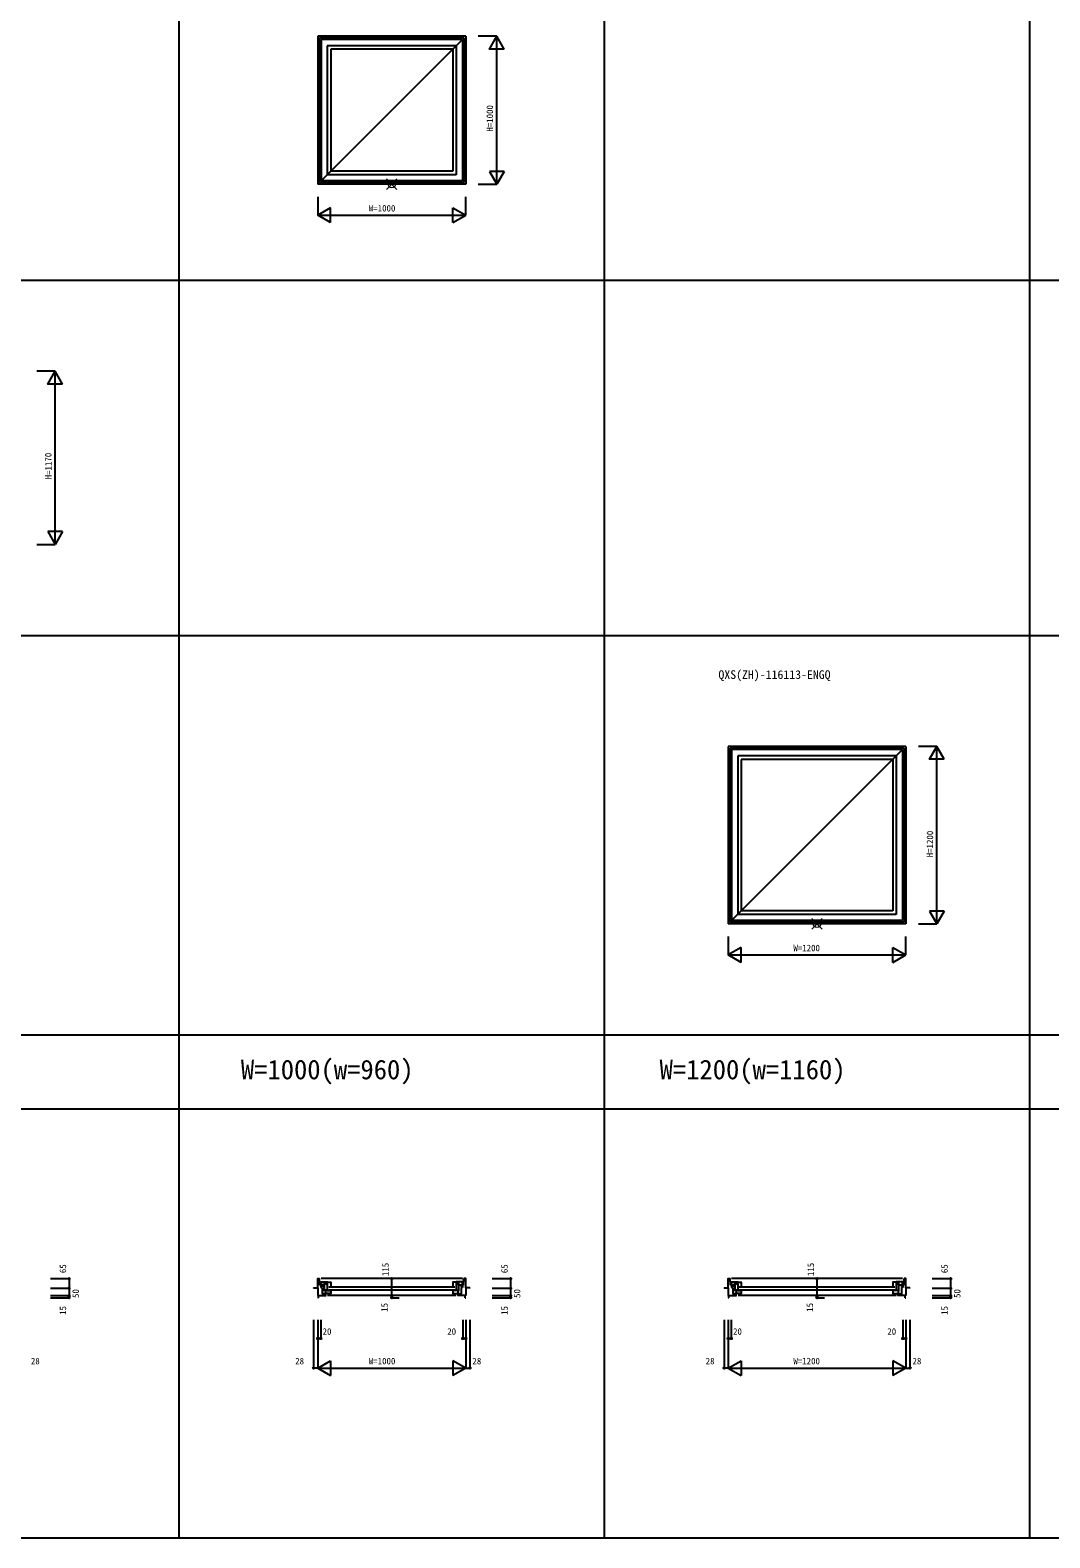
# Model space of a CAD drawing. Units: millimetres, scale not verified. Extents: x -13750 to 13750, y -10000 to 10000.
# Drawn here: x 118 to 7011, y -10000 to 191 of the extents above; entities that cross this region are included whole.
import ezdxf
from ezdxf.enums import TextEntityAlignment as Align

# ---------------------------------------------------------------- set-up
doc = ezdxf.new("R2010")
doc.units = ezdxf.units.MM
doc.header["$LTSCALE"] = 50
for name, color, linetype in [('0-0_0', 3, 'Continuous'), ('0-1_YKK_A1', 4, 'Continuous'), ('0-2_YKK_B1', 4, 'Continuous'), ('0-4_YKK_F1', 7, 'Continuous'), ('0-6_YKK_N1', 2, 'Continuous')]:
    doc.layers.add(name, color=color, linetype=linetype)
doc.layers.add('0-5_YKK_IN', color=1, linetype='Continuous', lineweight=18)
doc.styles.add('ＭＳ ゴシック', font='')
doc.styles.get('ＭＳ ゴシック').set_extended_font_data('MS Gothic')

msp = doc.modelspace()

# ---------------------------------------------------------------- linework, layer by layer
at = {"layer": '0-1_YKK_A1'}
for p, q in [((2062.5, 150), (2062.5, -850)), ((3062.5, 150), (2062.5, 150)), ((2074.5, 138), (2074.5, -838)), ((3050.5, 138), (2074.5, 138)), ((2084.5, 128), (2084.5, -828)), ((3040.5, 128), (2084.5, -828)), ((3040.5, 128), (2084.5, 128)), ((3040.5, 128), (3040.5, -828)), ((3050.5, 138), (3050.5, -838)), ((3062.5, 150), (3062.5, -850)), ((2126.5, 86), (2126.5, -786)), ((2998.5, 86), (2126.5, 86)), ((2150.5, 62), (2150.5, -762)), ((2974.5, 62), (2150.5, 62)), ((2974.5, 62), (2974.5, -762)), ((2998.5, 86), (2998.5, -786)), ((2998.5, -786), (2126.5, -786)), ((2974.5, -762), (2150.5, -762)), ((3062.5, -850), (2062.5, -850)), ((3050.5, -838), (2074.5, -838)), ((3040.5, -828), (2084.5, -828)), ((4837.5, -4650), (4837.5, -5850)), ((6037.5, -4650), (4837.5, -4650)), ((4849.5, -4662), (4849.5, -5838)), ((6025.5, -4662), (4849.5, -4662)), ((4859.5, -4672), (4859.5, -5828)), ((6015.5, -4672), (4859.5, -5828)), ((6015.5, -4672), (4859.5, -4672)), ((6015.5, -4672), (6015.5, -5828)), ((6025.5, -4662), (6025.5, -5838)), ((6037.5, -4650), (6037.5, -5850)), ((4901.5, -4714), (4901.5, -5786)), ((5973.5, -4714), (4901.5, -4714)), ((4925.5, -4738), (4925.5, -5762)), ((5949.5, -4738), (4925.5, -4738)), ((5949.5, -4738), (5949.5, -5762)), ((5973.5, -4714), (5973.5, -5786)), ((5973.5, -5786), (4901.5, -5786)), ((5949.5, -5762), (4925.5, -5762)), ((6037.5, -5850), (4837.5, -5850)), ((6025.5, -5838), (4849.5, -5838)), ((6015.5, -5828), (4859.5, -5828))]:
    msp.add_line(p, q, dxfattribs=at)
at = {"layer": '0-2_YKK_B1'}
for p, q in [((2076.86, -8292.5), (2074.5, -8247.5)), ((3040.5, -8247.5), (2084.5, -8247.5)), ((3048.14, -8292.5), (3050.5, -8247.5)), ((4851.86, -8292.5), (4849.5, -8247.5)), ((6015.5, -8247.5), (4859.5, -8247.5)), ((6023.14, -8292.5), (6025.5, -8247.5)), ((2034.5, -8309.1), (2034.5, -8312.5)), ((2062.5, -8309.1), (2062.5, -8362.5)), ((2076.86, -8292.5), (2092.5, -8292.5)), ((2083.3, -8292.5), (2083.3, -8307)), ((2083.3, -8307), (2092.5, -8307)), ((2092.5, -8292.5), (2092.5, -8303.5)), ((2092.5, -8307), (2092.5, -8352.5)), ((2092.5, -8352.5), (2104.5, -8352.5)), ((2104.5, -8362.5), (2104.5, -8352.5)), ((2104.5, -8352.5), (2108.7, -8352.5)), ((2108.5, -8331.5), (2108.5, -8270.5)), ((2126.5, -8326.1), (2108.5, -8326.1)), ((2116.5, -8352.5), (2112.2, -8352.5)), ((2115.2, -8326.1), (2115.2, -8348.5)), ((2116.5, -8362.5), (2116.5, -8352.5)), ((2988.5, -8304.5), (2136.5, -8304.5)), ((2988.5, -8326.5), (2136.5, -8326.5)), ((2998.5, -8326.1), (3016.5, -8326.1)), ((3008.5, -8362.5), (3008.5, -8352.5)), ((3008.5, -8352.5), (3012.8, -8352.5)), ((3009.8, -8326.1), (3009.8, -8348.5)), ((3020.5, -8352.5), (3016.3, -8352.5)), ((3016.5, -8331.5), (3016.5, -8270.5)), ((3020.5, -8362.5), (3020.5, -8352.5)), ((3032.5, -8352.5), (3020.5, -8352.5)), ((3048.14, -8292.5), (3032.5, -8292.5)), ((3032.5, -8292.5), (3032.5, -8303.5)), ((3041.7, -8307), (3032.5, -8307)), ((3032.5, -8307), (3032.5, -8352.5)), ((3041.7, -8292.5), (3041.7, -8307)), ((3062.5, -8309.1), (3062.5, -8362.5)), ((3090.5, -8309.1), (3090.5, -8312.5)), ((4809.5, -8309.1), (4809.5, -8312.5)), ((4837.5, -8309.1), (4837.5, -8362.5)), ((4851.86, -8292.5), (4867.5, -8292.5)), ((4858.3, -8292.5), (4858.3, -8307)), ((4858.3, -8307), (4867.5, -8307)), ((4867.5, -8292.5), (4867.5, -8303.5)), ((4867.5, -8307), (4867.5, -8352.5)), ((4867.5, -8352.5), (4879.5, -8352.5)), ((4879.5, -8362.5), (4879.5, -8352.5)), ((4879.5, -8352.5), (4883.7, -8352.5)), ((4883.5, -8331.5), (4883.5, -8270.5)), ((4901.5, -8326.1), (4883.5, -8326.1)), ((4891.5, -8352.5), (4887.2, -8352.5)), ((4890.2, -8326.1), (4890.2, -8348.5)), ((4891.5, -8362.5), (4891.5, -8352.5)), ((5963.5, -8304.5), (4911.5, -8304.5)), ((5963.5, -8326.5), (4911.5, -8326.5)), ((5973.5, -8326.1), (5991.5, -8326.1)), ((5983.5, -8362.5), (5983.5, -8352.5)), ((5983.5, -8352.5), (5987.8, -8352.5)), ((5984.8, -8326.1), (5984.8, -8348.5)), ((5995.5, -8352.5), (5991.3, -8352.5)), ((5991.5, -8331.5), (5991.5, -8270.5)), ((5995.5, -8362.5), (5995.5, -8352.5)), ((6007.5, -8352.5), (5995.5, -8352.5)), ((6023.14, -8292.5), (6007.5, -8292.5)), ((6007.5, -8292.5), (6007.5, -8303.5)), ((6016.7, -8307), (6007.5, -8307)), ((6007.5, -8307), (6007.5, -8352.5)), ((6016.7, -8292.5), (6016.7, -8307)), ((6037.5, -8309.1), (6037.5, -8362.5)), ((6065.5, -8309.1), (6065.5, -8312.5)), ((2066.5, -8362.5), (2062.5, -8362.5)), ((2066.5, -8377.5), (2062.5, -8377.5)), ((2066.5, -8377.5), (2066.5, -8362.5)), ((2066.5, -8362.5), (2118.5, -8362.5)), ((2996.5, -8362.5), (2128.5, -8362.5)), ((3058.5, -8362.5), (3006.5, -8362.5)), ((3058.5, -8377.5), (3058.5, -8362.5)), ((3058.5, -8362.5), (3062.5, -8362.5)), ((3058.5, -8377.5), (3062.5, -8377.5)), ((4841.5, -8362.5), (4837.5, -8362.5)), ((4841.5, -8377.5), (4837.5, -8377.5)), ((4841.5, -8377.5), (4841.5, -8362.5)), ((4841.5, -8362.5), (4893.5, -8362.5)), ((5971.5, -8362.5), (4903.5, -8362.5)), ((6033.5, -8362.5), (5981.5, -8362.5)), ((6033.5, -8377.5), (6033.5, -8362.5)), ((6033.5, -8362.5), (6037.5, -8362.5)), ((6033.5, -8377.5), (6037.5, -8377.5))]:
    msp.add_line(p, q, dxfattribs=at)
for points in [[(2034.5, -8309.1), (2062.5, -8309.1), (2062.5, -8247.5), (2074.5, -8247.5)], [(3090.5, -8309.1), (3062.5, -8309.1), (3062.5, -8247.5), (3050.5, -8247.5)], [(4809.5, -8309.1), (4837.5, -8309.1), (4837.5, -8247.5), (4849.5, -8247.5)], [(6065.5, -8309.1), (6037.5, -8309.1), (6037.5, -8247.5), (6025.5, -8247.5)], [(2108.5, -8289.5), (2084.5, -8289.5), (2084.5, -8270.5), (2126.5, -8270.5), (2126.5, -8281.5)], [(2150.5, -8325.5), (2150.5, -8348.5), (2108.5, -8348.5), (2108.5, -8344.5)], [(2119.7, -8270.5), (2119.7, -8285), (2126.5, -8285), (2126.5, -8328.4), (2137, -8328.4), (2137, -8327.5), (2150.5, -8327.5)], [(2126.5, -8270.7), (2150.5, -8270.7), (2150.5, -8306.5)], [(3005.3, -8270.5), (3005.3, -8285), (2998.5, -8285), (2998.5, -8328.4), (2988, -8328.4), (2988, -8327.5), (2974.5, -8327.5)], [(2998.5, -8270.7), (2974.5, -8270.7), (2974.5, -8306.5)], [(2974.5, -8325.5), (2974.5, -8348.5), (3016.5, -8348.5), (3016.5, -8344.5)], [(3016.5, -8289.5), (3040.5, -8289.5), (3040.5, -8270.5), (2998.5, -8270.5), (2998.5, -8281.5)], [(4883.5, -8289.5), (4859.5, -8289.5), (4859.5, -8270.5), (4901.5, -8270.5), (4901.5, -8281.5)], [(4925.5, -8325.5), (4925.5, -8348.5), (4883.5, -8348.5), (4883.5, -8344.5)], [(4894.7, -8270.5), (4894.7, -8285), (4901.5, -8285), (4901.5, -8328.4), (4912, -8328.4), (4912, -8327.5), (4925.5, -8327.5)], [(4901.5, -8270.7), (4925.5, -8270.7), (4925.5, -8306.5)], [(5980.3, -8270.5), (5980.3, -8285), (5973.5, -8285), (5973.5, -8328.4), (5963, -8328.4), (5963, -8327.5), (5949.5, -8327.5)], [(5973.5, -8270.7), (5949.5, -8270.7), (5949.5, -8306.5)], [(5949.5, -8325.5), (5949.5, -8348.5), (5991.5, -8348.5), (5991.5, -8344.5)], [(5991.5, -8289.5), (6015.5, -8289.5), (6015.5, -8270.5), (5973.5, -8270.5), (5973.5, -8281.5)]]:
    msp.add_lwpolyline(points, dxfattribs=at)
at = {"layer": '0-4_YKK_F1'}
for p, q in [((1125, -10000), (1125, 9500)), ((4000, -10000), (4000, 9500)), ((6875, -10000), (6875, 9500)), ((-13750, -1500), (13250, -1500)), ((-13750, -3900), (13250, -3900)), ((-13750, -6600), (13250, -6600)), ((-13750, -7100), (13250, -7100)), ((-13750, -10000), (13750, -10000))]:
    msp.add_line(p, q, dxfattribs=at)
at = {"layer": '0-5_YKK_IN'}
for p, q in [((2527.14, -814.64), (2597.86, -885.36)), ((2527.14, -885.36), (2597.86, -814.64)), ((5402.14, -5814.64), (5472.86, -5885.36)), ((5402.14, -5885.36), (5472.86, -5814.64))]:
    msp.add_line(p, q, dxfattribs=at)
for centre in [(2562.5, -850), (5437.5, -5850)]:
    msp.add_circle(centre, 25, dxfattribs=at)
at = {"layer": '0-6_YKK_N1'}
for p, q in [((3272.5, 150), (3147.5, 150)), ((3272.5, -850), (3272.5, 150)), ((3322.5, 63.4), (3272.5, 150)), ((3222.5, -763.4), (3272.5, -850)), ((3322.5, -763.4), (3222.5, -763.4)), ((3322.5, -763.4), (3272.5, -850)), ((3147.5, -850), (3272.5, -850)), ((2062.5, -935), (2062.5, -1060)), ((2149.1, -1010), (2062.5, -1060)), ((2149.1, -1110), (2149.1, -1010)), ((2975.9, -1110), (2975.9, -1010)), ((2975.9, -1010), (3062.5, -1060)), ((3062.5, -1060), (3062.5, -935)), ((2062.5, -1060), (3062.5, -1060)), ((2149.1, -1110), (2062.5, -1060)), ((2975.9, -1110), (3062.5, -1060)), ((287.5, -2115), (162.5, -2115)), ((287.5, -3285), (287.5, -2115)), ((337.5, -2201.6), (287.5, -2115)), ((237.5, -3198.4), (287.5, -3285)), ((337.5, -3198.4), (237.5, -3198.4)), ((337.5, -3198.4), (287.5, -3285)), ((162.5, -3285), (287.5, -3285)), ((6247.5, -4650), (6122.5, -4650)), ((6247.5, -5850), (6247.5, -4650)), ((6297.5, -4736.6), (6247.5, -4650)), ((6197.5, -5763.4), (6247.5, -5850)), ((6297.5, -5763.4), (6197.5, -5763.4)), ((6297.5, -5763.4), (6247.5, -5850)), ((6122.5, -5850), (6247.5, -5850)), ((4837.5, -5935), (4837.5, -6060)), ((4924.1, -6010), (4837.5, -6060)), ((4924.1, -6110), (4924.1, -6010)), ((5950.9, -6110), (5950.9, -6010)), ((5950.9, -6010), (6037.5, -6060)), ((6037.5, -6060), (6037.5, -5935)), ((4837.5, -6060), (6037.5, -6060)), ((4924.1, -6110), (4837.5, -6060)), ((5950.9, -6110), (6037.5, -6060)), ((255.5, -8247.5), (380.5, -8247.5)), ((380.5, -8247.5), (380.5, -8312.5)), ((2562.5, -8362.5), (2562.5, -8247.5)), ((3240.5, -8247.5), (3365.5, -8247.5)), ((3365.5, -8247.5), (3365.5, -8312.5)), ((5437.5, -8362.5), (5437.5, -8247.5)), ((6215.5, -8247.5), (6340.5, -8247.5)), ((6340.5, -8247.5), (6340.5, -8312.5)), ((255.5, -8312.5), (380.5, -8312.5)), ((3240.5, -8312.5), (3365.5, -8312.5)), ((6215.5, -8312.5), (6340.5, -8312.5)), ((255.5, -8362.5), (380.5, -8362.5)), ((255.5, -8377.5), (380.5, -8377.5)), ((2562.5, -8377.5), (2562.5, -8362.5)), ((2562.5, -8377.5), (2612.5, -8377.5)), ((3240.5, -8362.5), (3365.5, -8362.5)), ((3240.5, -8377.5), (3365.5, -8377.5)), ((5437.5, -8377.5), (5437.5, -8362.5)), ((5437.5, -8377.5), (5487.5, -8377.5)), ((6215.5, -8362.5), (6340.5, -8362.5)), ((6215.5, -8377.5), (6340.5, -8377.5)), ((2034.5, -8527.5), (2034.5, -8852.5)), ((2082.5, -8527.5), (2082.5, -8652.5)), ((3042.5, -8527.5), (3042.5, -8652.5)), ((3062.5, -8527.5), (3062.5, -8852.5)), ((3090.5, -8527.5), (3090.5, -8852.5)), ((4809.5, -8527.5), (4809.5, -8852.5)), ((4857.5, -8527.5), (4857.5, -8652.5)), ((6017.5, -8527.5), (6017.5, -8652.5)), ((6037.5, -8527.5), (6037.5, -8852.5)), ((6065.5, -8527.5), (6065.5, -8852.5)), ((2082.5, -8652.5), (2062.5, -8652.5)), ((3042.5, -8652.5), (3062.5, -8652.5)), ((4857.5, -8652.5), (4837.5, -8652.5)), ((6017.5, -8652.5), (6037.5, -8652.5)), ((2062.5, -8852.5), (2034.5, -8852.5)), ((2062.5, -8852.5), (3062.5, -8852.5)), ((2062.5, -8852.5), (2149.1, -8902.5)), ((2149.1, -8802.5), (2149.1, -8902.5)), ((3062.5, -8852.5), (2975.9, -8802.5)), ((2975.9, -8802.5), (2975.9, -8902.5)), ((3062.5, -8852.5), (2975.9, -8902.5)), ((3062.5, -8852.5), (3090.5, -8852.5)), ((4837.5, -8852.5), (4809.5, -8852.5)), ((4837.5, -8852.5), (6037.5, -8852.5)), ((4837.5, -8852.5), (4924.1, -8902.5)), ((4924.1, -8802.5), (4924.1, -8902.5)), ((6037.5, -8852.5), (5950.9, -8802.5)), ((5950.9, -8802.5), (5950.9, -8902.5)), ((6037.5, -8852.5), (5950.9, -8902.5)), ((6037.5, -8852.5), (6065.5, -8852.5))]:
    msp.add_line(p, q, dxfattribs=at)
for points in [[(3322.5, 63.4), (3222.5, 63.4), (3272.5, 150)], [(337.5, -2201.6), (237.5, -2201.6), (287.5, -2115)], [(6297.5, -4736.6), (6197.5, -4736.6), (6247.5, -4650)], [(380.5, -8312.5), (380.5, -8362.5), (380.5, -8377.5)], [(3365.5, -8312.5), (3365.5, -8362.5), (3365.5, -8377.5)], [(6340.5, -8312.5), (6340.5, -8362.5), (6340.5, -8377.5)], [(2062.5, -8527.5), (2062.5, -8852.5), (2149.1, -8802.5)], [(4837.5, -8527.5), (4837.5, -8852.5), (4924.1, -8802.5)]]:
    msp.add_lwpolyline(points, dxfattribs=at)
for centre in [(380.5, -8247.5), (2562.5, -8247.5), (3365.5, -8247.5), (5437.5, -8247.5), (6340.5, -8247.5), (380.5, -8312.5), (3365.5, -8312.5), (6340.5, -8312.5), (380.5, -8362.5), (380.5, -8377.5), (2562.5, -8362.5), (2562.5, -8377.5), (3365.5, -8362.5), (3365.5, -8377.5), (5437.5, -8362.5), (5437.5, -8377.5), (6340.5, -8362.5), (6340.5, -8377.5), (2062.5, -8652.5), (2082.5, -8652.5), (3042.5, -8652.5), (3062.5, -8652.5), (4837.5, -8652.5), (4857.5, -8652.5), (6017.5, -8652.5), (6037.5, -8652.5), (2034.5, -8852.5), (3090.5, -8852.5), (4809.5, -8852.5), (6065.5, -8852.5)]:
    msp.add_circle(centre, 5, dxfattribs=at)

# ---------------------------------------------------------------- texts
at = {"layer": '0-0_0', "color": 7, "style": 'ＭＳ ゴシック'}
msp.add_text('QXS(ZH)-116113-ENGQ', height=58.65, dxfattribs=at).set_placement((4770.83, -4212), align=Align.BOTTOM_LEFT)
at = {"layer": '0-0_0', "style": 'ＭＳ ゴシック'}
for s, p in [('W=1000(w=960)', (1542.5, -6940)), ('W=1200(w=1160)', (4373.1, -6940))]:
    msp.add_text(s, height=132, dxfattribs=at).set_placement(p, align=Align.BOTTOM_LEFT)
at = {"layer": '0-6_YKK_N1', "style": 'ＭＳ ゴシック'}
for s, p in [('H=1000', (3260.5, -495)), ('H=1170', (275.5, -2845)), ('H=1200', (6235.5, -5400)), ('115', (2554.7, -8230.69)), ('115', (5429.7, -8230.69)), ('65', (374.33, -8210.67)), ('65', (3359.33, -8210.67)), ('65', (6334.33, -8210.67)), ('50', (460.2, -8378.63)), ('50', (3445.2, -8378.63)), ('50', (6420.2, -8378.63)), ('15', (374.33, -8492.9)), ('15', (2548.14, -8471.96)), ('15', (3359.33, -8492.9)), ('15', (5423.14, -8471.96)), ('15', (6334.33, -8492.9))]:
    msp.add_text(s, height=43.99, rotation=90, dxfattribs=at).set_placement(p, align=Align.BOTTOM_LEFT)
for s, p in [('W=1000', (2407.5, -1048)), ('W=1200', (5277.5, -6048)), ('20', (2094.78, -8640.5)), ('20', (2937.54, -8640.5)), ('20', (4869.78, -8640.5)), ('20', (5912.54, -8640.5)), ('28', (122.68, -8840.5)), ('28', (1909.64, -8840.5)), ('W=1000', (2407.5, -8840.5)), ('28', (3107.68, -8840.5)), ('28', (4684.64, -8840.5)), ('W=1200', (5277.5, -8840.5)), ('28', (6082.68, -8840.5))]:
    msp.add_text(s, height=43.99, dxfattribs=at).set_placement(p, align=Align.BOTTOM_LEFT)

doc.saveas('drawing.dxf')
